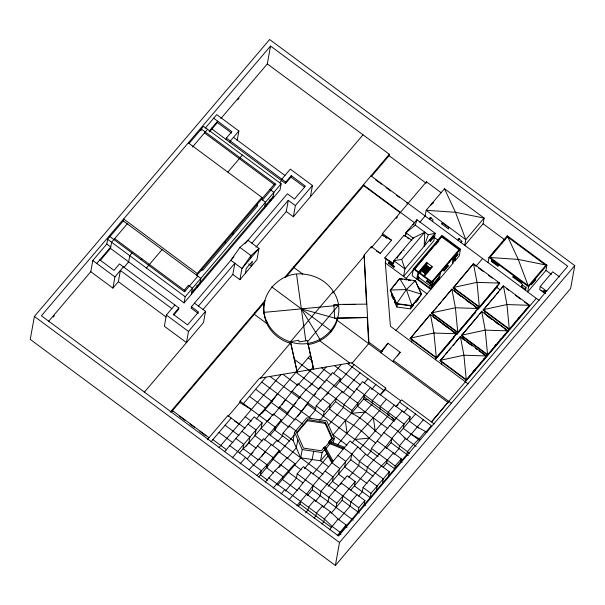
<?xml version="1.0" encoding="UTF-8"?>
<svg xmlns="http://www.w3.org/2000/svg" width="605" height="605" viewBox="0 0 605 605"><rect width="100%" height="100%" fill="white"/><g stroke="black" fill="none" stroke-linecap="round" stroke-linejoin="round"><path stroke-width="0.91" d="M424.793 232.169L424.188 246.235L428.28 234.748L435.199 233.273L433.845 240.782L403.573 276.424L404.927 268.907L401.659 259.401L424.793 232.169L413.132 238.045L393.87 260.717L393.235 264.256L384.75 257.972L404.019 235.3L411.937 240.124M34.387 316.438L30.25 339.405L335.374 565.486L570.613 288.562L574.75 265.595L269.626 39.514L34.387 316.438L339.503 542.511L335.374 565.486M48.581 321.384L90.78 271.713L92.792 260.521L106.79 244.049L107.645 239.308L123.291 220.885L123.632 218.972L197.207 273.483L196.859 275.404L274.882 183.557M100.165 260.573L110.496 248.405L111.607 242.242L127.254 223.82M90.78 271.713L112.901 288.101L114.912 276.909L123.435 266.873M112.901 288.101L118.368 281.665L120.38 270.473L171.835 308.595M174.89 305.003L166.367 315.039L164.356 326.231L186.469 342.619L188.48 331.427L205.534 311.348L194.477 303.158M200.996 130.778L201.306 129.046L275.872 184.291L262.517 200.013M99.81 259.863L114.005 270.382L119.472 263.939L178.853 307.937L178.596 309.359L173.733 315.084M212.181 127.587L211.924 129.009L285.499 183.519L290.967 177.083L291.224 175.662L305.419 186.174L294.476 199.053L287.375 193.797L244.889 243.815M110.496 248.405L184.071 302.916L185.183 296.752L281.136 183.799L203.598 126.347L189.153 143.355M209.496 131.875L217.399 122.565L217.649 121.144L209.141 131.164M191.324 294.385L192.428 288.214L188.465 285.28L184.275 290.219M193.418 291.912L193.759 290.014M233.916 256.732L191.422 306.758L191.165 308.179L198.259 313.435M197.956 285.076L197.616 286.974L196.133 285.87M201.594 270.828L201.82 269.558L202.819 270.299L257.556 205.851L256.565 205.118M199.718 284.501L200.822 278.338L123.291 220.885M226.119 139.521L226.376 138.099L231.844 131.663L213.686 118.209M230.082 142.462L230.339 141.041L238.862 130.998L216.741 114.617L205.178 128.23M205.534 311.348L203.522 322.541L144.277 392.29M237.16 140.473L238.862 130.998M225.151 243.097L225.378 241.834M232.789 234.112L233.016 232.842M220.848 118.61L267.319 63.896L270.533 46.048L567.732 266.253L338.596 535.985L41.405 315.772L270.533 46.048M203.099 309.427L232.827 274.443L234.838 263.251L198.44 306.092M239.92 279.699L241.932 268.507L250.969 255.628L258.985 248.436L247.929 240.238L239.913 247.43L230.876 260.309L241.932 268.507L258.985 248.436L256.974 259.621L239.92 279.699L232.827 274.443M257.102 205.481L257.329 204.218M245.388 273.256L246.258 268.431L252.368 261.239L251.499 266.064L248.663 263.962M250.462 258.471L250.969 255.628L239.913 247.43M188.299 142.848L261.874 197.366L261.526 199.279L265.489 202.214L264.377 208.377M266.82 204.014L266.48 205.912L265.784 205.398M271.017 199.075L270.677 200.966L269.187 199.869M272.772 198.501L273.884 192.337L269.921 189.395M254.584 312.883L254.327 314.305L266.82 323.562A37.616 34.727 10.2 0 0 287.655 342.438L290.324 343.096L290.574 341.674L333.075 291.648M228.183 416.24L239.792 402.575L240.049 401.153L259.522 378.238L351.528 362.72L385.778 388.1L385.521 389.522L380.288 394.936M281.136 183.799L280.024 189.962L184.071 302.916M285.499 183.519L285.757 182.097L291.224 175.662M267.077 322.14A37.616 34.727 10.2 0 0 287.912 341.016C320.68 354.606 355.173 317.186 330.512 287.708A37.616 34.727 10.2 0 0 305.268 274.352C279.578 269.656 254.622 297.721 267.077 322.14L266.82 323.562C263.81 316.332 262.661 308.217 264.975 300.655L170.209 412.209M264.007 313.776L264.264 312.354L338.445 305.374L307.597 341.696M286.271 211.523L288.282 200.331L295.384 205.587L293.365 216.779L286.271 211.523L255.938 247.226M239.353 452.933L248.874 442.852L249.895 437.158L241.97 431.289M224.863 451.428L254.191 416.898L262.116 422.774L261.095 428.461L323.055 474.373M259.28 415.401L265.134 409.63L265.391 408.209L249.54 396.464M294.257 266.185L294 267.607L302.81 274.141M295.021 420.052L271.244 402.438L271.501 401.017L255.65 389.272M310.418 196.708L312.437 185.516L290.317 169.128L281.794 179.163L281.537 180.585L279.714 182.733M289.75 441.196L274.617 429.989L280.985 421.375L281.242 419.953L273.316 414.077L273.059 415.499L265.134 409.63M273.747 472.997L266.54 467.657L267.055 464.814L279.276 450.43L263.425 438.685L247.279 458.809M274.617 429.989L275.131 427.145L240.049 401.153M321.126 401.009L298.015 383.888L273.672 414.78M266.54 467.657L279.018 451.852L279.276 450.43M354.394 392.116L339.866 381.347L340.373 378.503L332.447 372.627L320.226 387.011L307.756 402.824L307.499 404.246L283.057 433.014L282.543 435.865L277.657 441.612M295.905 402.688L287.352 412.761L287.095 414.183L299.83 396.948L305.941 389.756L311.794 383.986M298.015 383.888L297.758 385.309L282.89 374.291M307.937 343.216L313.677 369.519L307.34 340.562L299.112 341.946L298.741 340.297L290.513 341.689L297.221 372.294L290.498 342.105M299.83 396.948L299.573 398.37L270.004 376.469M328.628 466.78L320.559 460.806L300.723 457.826L293.107 440.463L294.59 432.212L306.811 417.828L326.647 420.8L334.262 438.164L333.438 442.754M297.811 439.548L296.321 447.798L287.299 458.424M279.018 451.852L294.869 463.596L294.612 465.018L301.214 469.911M358.016 511.996L358.78 507.731L303.302 466.621L297.191 473.813L296.427 478.086L285.431 491.033M294.59 432.212L302.205 449.575L300.723 457.826L277.506 485.157M297.017 432.93L307.378 420.732L307.582 419.59L325.399 422.267L332.243 437.861L330.822 440.432M340.373 378.503L316.188 405.849L315.424 410.114L309.314 417.306M319.969 388.44L320.226 387.011L351.928 410.5L351.422 413.351C363.393 418.259 371.447 428.612 381.8 435.857M330.716 332.236L330.973 330.814L271.736 286.914M298.22 506.37L300.057 504.215L300.572 501.371M337.454 318.154L367.56 317.504L334.656 318.215L333.899 304.474L366.743 304.134M313.662 451.292L312.172 459.543L304.368 468.731M323.35 415.99L324.114 411.725L342.188 391.564M307.385 495.578L312.278 489.831L313.042 485.558L349.962 440.977L357.888 446.853L365.556 454.151L389.333 471.764L388.561 476.029M332.039 439.003L325.195 423.409L325.399 422.267M370.895 176.327L370.986 175.866L539.115 300.435M332.395 461.66L332.901 460.768L325.861 448.055L322.041 452.555L320.559 460.806L326.67 453.614M325.861 448.055L324.462 447.019L324.257 448.161L329.604 441.862M345.137 479.016L338.535 474.123L339.556 468.429L331.631 462.56L324.893 450.097L325.097 448.955L323.698 447.919M319.682 420.309L335.571 401.607L336.077 398.755M332.243 437.861L329.044 441.627L328.84 442.762L330.239 443.798L343.088 449.069L344.358 447.284L331.51 442.013L329.808 440.727M325.656 449.197L334.262 438.164M366.501 304.307L364.134 255.091L371.319 246.628L380.356 253.321L391.503 240.2L382.466 233.507L426.412 181.772L441.249 192.768M371.062 248.05L371.319 246.628M371.387 176.509L389.06 155.704L389.31 154.283L267.319 63.896M382.466 233.507L382.209 234.929L371.651 247.362M336.055 507.444L336.819 503.178L355.15 481.595L347.225 475.727L328.893 497.302L328.129 501.575L323.236 507.323M340.812 484.628L341.114 482.919L364.891 500.532L364.127 504.804L365.443 505.78M351.876 363.439L368.672 343.67L368.921 342.248L364.134 255.091M331.162 513.199L342.165 500.252L342.929 495.987M468.209 383.91L390.406 326.261L385.302 262.888L386.02 258.91M328.144 486.352L350.756 459.739L351.777 454.045L343.852 448.176L344.358 447.284M370.517 387.502L364.407 394.694L363.635 398.96L333.09 434.927L346.96 445.204M388.561 263.379L388.788 262.131L394.059 266.034L393.832 267.289L388.561 263.379L389.023 262.842L394.294 266.745L393.832 267.289M288.978 499.813L298.757 488.303L330.451 511.792L338.127 519.09L346.052 524.958L345.795 526.38L347.111 527.363M393.87 262.714L394.173 261.027M355.15 481.595L354.386 485.868L370.237 497.613L371.001 493.34L389.333 471.764M390.248 290.355L399.693 278.557L415.317 280.644L421.556 294.196L412.111 306.001L396.487 303.907L390.248 290.355L399.693 278.557L406.394 289.568L412.111 306.001M371.946 402.703L372.332 400.57L378.443 393.371M382.64 350.741L380.931 352.753L381.188 351.331L388.032 343.277L400.208 352.299L397.47 355.944M391.745 293.365L391.42 295.202L393.424 299.551L394.112 299.293L395.42 302.137L394.732 302.394L396.865 307.022L410.492 308.845L413.427 305.26L413.797 303.203M393.424 299.551L393.84 297.41L394.21 297.69M405.282 236.237L405.917 232.698L416.936 219.736L435.199 233.273L404.927 268.907L393.87 260.717L401.659 259.401M406.144 234.528L406.62 231.874M394.732 302.394L395.065 299.868M393.371 452.926L387.261 460.125L381.407 465.895L363.076 487.471L362.312 491.736L358.644 496.055M396.487 303.907L406.394 289.568L415.317 280.644L421.496 294.529M402.219 410.992L383.888 432.567L371.409 448.381L370.895 451.224L367.235 455.535M396.865 307.022L397.523 303.362M379.872 408.572L380.258 406.439L386.368 399.247M393.106 361.775L393.363 360.353L400.208 352.299M426.412 181.772L426.154 183.194L389.06 155.704M413.359 268.877L412.141 275.653L430.76 289.447L431.978 282.679L460.465 249.139L441.847 235.345L413.359 268.877L431.978 282.679M387.797 414.448L388.183 412.315L394.294 405.116M441.983 236.328L414.289 269.467L441.983 236.328L459.414 249.237L459.293 249.925L441.862 237.009M415 268.628L415.121 267.939M415.552 267.977L415.673 267.297M376.34 490.421L377.112 486.148L369.186 480.279M410.492 308.845L411.15 305.185M418.554 264.445L418.675 263.757M418.985 263.939L419.106 263.251M416.633 278.981L418.312 271.675M417.231 279.427L418.91 272.114L418.781 272.795M382.451 483.221L383.222 478.956L359.446 461.343L351.777 454.045M422.698 259.56L422.827 258.88M420.982 270.435L421.836 269.429L426.457 272.847L425.602 273.853L420.982 270.435L427.198 262.888L426.646 265.958M383.086 467.279L386.746 462.969L387.261 460.125M415.151 301.986L415.756 302.417L416.127 300.36M421.783 269.717L422.547 268.824L427.16 272.242L426.404 273.135L421.836 269.429M386.156 448.464L391.042 442.709L391.813 438.443L410.145 416.86L362.592 381.626L344.003 404.632L343.496 407.475L328.22 425.459M410.13 338.611L430.427 314.35L456.639 333.771L436.349 358.031L410.13 338.611L430.427 314.35L433.959 333.03L436.349 358.031M425.156 270.102L423.243 268.287L427.788 272.061L426.472 271.085M428.552 271.169L423.931 267.75L424.627 267.213L428.582 270.14M419.008 297.01L418.683 298.847L415.756 302.417M432.666 221.566L433.006 219.668L430.034 217.467L429.694 219.365L431.221 217.566M424.627 267.213L425.323 266.669L429.278 269.603M423.523 275.532L423.402 276.22L431.811 266.313M411.642 341.999L412.126 339.299M425.323 266.669L426.018 266.132L429.973 269.066M424.211 276.046L424.09 276.727L432.507 266.82L426.601 262.449L419.454 270.866L421.095 272.084L420.256 273.082M429.248 268.938L426.018 266.132M425.602 273.853L421.035 270.148M433.12 235.897L432.855 237.357L433.452 237.803L430.11 241.735L430.367 240.276L429.777 239.837M425.776 271.622L427.16 272.242M433.452 237.803L433.717 236.336L430.072 240.639M426.812 281.522L426.971 280.629L429.981 282.86L429.822 283.753L426.812 281.522L427.425 280.092M377.52 441.181L401.296 458.802L395.186 465.994L394.672 468.837L386.746 462.969M429.822 283.753L430.442 282.323L429.981 282.86M431.002 281.854L431.131 281.166L429.452 288.479L429.913 287.942L417.987 279.102L418.478 276.356L417.526 279.646L419.189 277.687M441.824 224.001L442.066 222.655L448.766 227.616L448.524 228.962L441.824 224.001L442.845 222.806M431.766 288.26L432.983 281.491L432.393 281.053L432.272 281.733L433.407 280.395M401.296 458.802L400.782 461.645L402.106 462.628M410.145 416.86L409.373 421.133L418.622 427.985M431.592 313.345L451.882 289.092L478.101 308.512L457.803 332.773L431.592 313.345L433.966 310.546M431.743 287.148L438.58 279.102L439.071 276.356M439.676 273.014L439.797 272.333L440.395 272.772L439.177 279.548L438.58 279.102M433.104 316.74L433.588 314.04M444.108 270.934L444.289 269.936L448.184 265.353L448.002 266.344L444.108 270.934L443.51 270.495M453.153 260.286L453.327 259.288L457.97 253.828L457.796 254.818L453.153 260.286L452.555 259.848L454.877 257.11M435.902 356.92L435.418 359.612L453.75 338.036L454.075 336.236M395.98 330.39L452.858 263.44L453.213 261.466L455.353 258.948L454.756 258.509L454.4 260.483L452.797 262.366M454.4 260.483L454.998 260.921L455.353 258.948M440.085 360.807L460.382 336.546L486.594 355.967L466.304 380.227L440.085 360.807L444.252 355.906M453.168 287.942L473.465 263.689L499.677 283.11L479.387 307.37L453.168 287.942L473.465 263.689L476.997 282.361L479.387 307.37M460.465 249.139L459.248 255.915L454.998 260.921M441.597 364.195L441.922 362.395M455.172 288.638L454.68 291.338L478.457 308.951L496.788 287.375L497.113 285.575M445.87 326.201L456.881 334.353L457.365 331.661M457.803 332.773L455.414 307.763L451.882 289.092L442.883 300.05M448.744 401.387L431.841 421.768M461.411 335.699L481.701 311.446L507.92 330.867L507.837 331.336L487.622 355.127L461.411 335.699L475.084 319.606M444.493 188.722L455.489 212.295L465.789 239.663L426.17 210.298L455.489 212.295L484.121 218.087L465.789 239.663L464.769 245.35L483.1 223.774L484.121 218.087L444.493 188.722L426.17 210.298L425.141 215.993L419.855 222.216M462.923 339.095L463.407 336.395M456.881 334.353L475.212 312.777L475.53 310.978M465.374 381.808L465.699 380.016M478.457 308.951L478.941 306.259M466.304 380.227L463.914 355.226L460.382 336.546L453.168 345.41M488.023 262.585L488.946 257.435L507.277 235.852L546.905 265.217L545.982 270.367L527.651 291.943L528.573 286.793L546.905 265.217L518.266 259.424L488.946 257.435L528.573 286.793L518.266 259.424L507.277 235.852M491.32 255.582L491.434 254.955M491.736 261.526L492.432 259.636L491.736 261.526L497.976 266.147L498.429 265.61L492.19 260.982M483.123 310.138L503.42 285.885L529.632 305.306L509.342 329.566L483.123 310.138L492.046 299.641M474.01 370.23L473.685 372.03L473.095 371.591M485.127 310.834L484.643 313.534L508.412 331.147L508.903 328.454M496.834 249.094L496.947 248.466L493.083 253.011M497.976 266.147L498.217 264.801L491.978 260.18M483.705 360.232L484.03 358.432M487.184 354.016L486.7 356.708L483.728 354.507M487.622 355.127L485.233 330.126L481.701 311.446L479.841 314.01M495.329 345.13L495.011 346.93L494.414 346.491L496.092 344.51L496.69 344.948M512.972 277.082L513.138 276.16L521.692 282.505L521.533 283.42L512.972 277.082L513.426 276.546L521.986 282.883L521.533 283.42M505.031 335.132L505.356 333.332M509.342 329.566L506.952 304.557L503.42 285.885L500.963 289.145M520.633 282.732L521.336 281.99L521.926 282.437M525.253 290.166L525.73 287.511L522.024 284.766L521.54 287.42L522.478 284.221M518.727 317.587L518.402 319.387L517.812 318.948M526.025 287.859L525.707 289.629L522.002 286.883M531.432 284.728L531.621 283.654L535.75 278.799L535.554 279.873L531.432 284.728L530.835 284.289M559.527 276.878L552.69 271.811L540.273 286.43L539.713 289.545L545.143 293.561L545.476 293.168M545.143 293.561L545.4 292.102L543.32 290.559L543.056 292.026L543.396 291.625M337.726 317.557C335.253 332.009 321.973 342.649 307.832 344.6M413.729 238.483L405.917 232.698L415.257 225.105L416.936 219.736M324.893 450.097L326.163 448.305M330.239 443.798L331.51 442.013M331.631 462.56L332.901 460.768M271.244 402.438L277.612 393.825M281.824 404.722L285.537 399.693M261.526 456.775L265.24 451.746M297.675 416.467L307.756 402.824M326.564 395.042L328.152 392.887M279.238 467.068L280.833 464.92L274.98 470.682L265.202 482.193M364.407 394.694L351.928 410.5M298.757 488.303L311.227 472.497M337.348 445.114C348.911 430.949 360.293 416.747 372.786 403.399M313.042 485.558L306.682 494.172L296.904 505.682M351.997 443.072L361.412 430.866L380.711 409.267M383.888 432.567L391.813 438.443C384.992 449.16 375.395 457.501 367.371 467.211L366.607 471.484L350.719 490.179M329.362 529.867L338.127 519.09M337.287 535.743L346.052 524.958M380.931 352.753L388.032 343.277M192.519 147L207.56 129.281M96.755 263.462L110.753 246.984L106.79 244.049M53.21 317.065L54.427 315.628M237.735 99.848L238.96 98.403M132.056 252.996L129.765 255.696L128.653 261.859L123.791 267.584M141.063 259.666L141.827 258.774M146.41 268.03L162.057 249.615M227.919 172.077L242.371 155.069M197.207 273.483L261.874 197.366M197.858 276.137L184.502 291.86L109.936 236.608M191.664 292.487L273.112 196.602M178.853 307.937L173.385 314.373L187.573 324.893L198.516 312.014L191.422 306.758M251.892 243.172L288.282 200.331M295.384 205.587L312.437 185.516M293.365 216.779L363.015 134.794M284.705 277.423L389.31 154.283M172.107 411.098L264.718 302.077M285.643 277.438L364.074 185.115M207.311 439.699L227.828 415.537L245.078 428.317M260.483 378.223L290.324 343.096M332.818 293.07L363.877 256.512M396.252 218.405L397.47 216.968M211.047 441.779L231.208 418.04M243.429 403.656L265.943 377.149M218.972 447.647L281.015 374.608M430.556 205.518L433.293 202.304M432.583 203.84L433.679 202.554M256.225 418.993L296.087 372.067M297.078 370.903L310.584 355.006M262.078 413.223L272.469 401.002M401.72 252.058L396.88 257.76L397.47 258.199M232.176 458.015L262.116 422.774M245.819 446.445L273.316 414.077M298.371 384.591L313.284 367.023M431.448 237.871L432.567 236.555M240.102 463.891L245.6 457.418L253.276 464.716L261.201 470.584L260.43 474.849L267.697 480.234M264.135 440.092L281.242 419.953M309.957 386.149L326.231 366.985M288.32 412.746L280.985 421.375L288.91 427.243M270.344 435.025L275.842 428.552M406.174 278.353L413.465 269.769M435.487 245.04L438.837 241.085M248.995 469.745L259.129 458.945L271.35 444.554M418.962 272.931L420.225 271.441M272.666 445.242L276.946 440.206M333.771 373.315L341.303 364.444M423.243 268.287L422.479 269.18L424.46 270.639M423.175 268.643L423.931 267.75M425.95 266.495L426.714 265.595L430.669 268.529M427.1 272.598L427.856 271.705M256.921 475.621L267.055 464.814L259.129 458.945M459.603 238.597L458.076 240.389L458.416 238.499L461.388 240.699L461.048 242.597L462.061 241.395M258.6 477.012L267.765 466.221M279.374 452.555L294.038 435.29M334.973 387.102L354.076 364.611M307.582 419.59L296.609 432.514L303.453 448.108L321.27 450.786L324.462 447.019M459.414 249.237L431.841 281.696L414.41 268.779M435.691 277.71L440.13 272.477M441.332 271.063L443.722 268.249M444.925 266.835L447.314 264.022M448.517 262.608L450.309 260.498M452.109 258.38L453.901 256.263M456.299 253.45L457.493 252.035M445.363 267.531L446.475 266.223M455.641 255.431L456.798 254.07M430.405 285.189L429.943 285.726L417.722 276.674M445.741 267.871L447.405 265.905L448.002 266.344M456.041 255.749L457.198 254.38L457.796 254.818M432.363 284.963L439.767 276.243M439.669 276.795L432.265 285.515L431.667 285.068M278.996 467.075L286.944 457.72M342.899 392.97L360.005 372.831M273.127 488.069L294.869 463.596M364.27 383.018L367.931 378.707M435.154 309.147L437.536 306.349M438.723 304.95L441.098 302.152M281.053 493.937L284.721 489.627M475.991 266.245L482.548 258.532M371.583 389.612L375.856 384.576M312.906 473.889L328.182 455.905M380.121 394.762L385.778 388.1M357.888 446.853L320.968 491.434L320.204 495.699L315.311 501.454M314.6 500.048L308.497 507.24L307.983 510.083L305.54 512.964M359.922 448.948L389.249 414.425M395.965 406.507L401.629 399.844L434.178 423.961M445.439 354.507L447.813 351.709M449.001 350.31L450.786 348.208M476.271 318.207L478.646 315.409M493.234 298.242L495.608 295.444M496.796 294.045L498.58 291.943M365.556 454.151L359.446 461.343L358.682 465.608L348.904 477.118M322.526 505.916L316.423 513.116L315.908 515.959L314.071 518.114M403.89 412.383L407.558 408.065M330.451 511.792L324.34 518.984L323.834 521.828L321.996 523.99M399.602 432.643L415.484 413.941M525.73 287.511L526.184 286.974M531.424 283.594L534.964 279.434L535.554 279.873M356.965 494.663L350.855 501.855L350.091 506.12L338.482 519.793M394.082 454.332L398.967 448.585L399.481 445.734L405.592 438.542L397.924 431.252L389.998 425.375M406.915 439.23L423.409 419.81M499.73 340.229L500.948 338.8M431.35 421.867L536.287 298.341M358.78 507.731L364.891 500.532M426.926 432.522L425.481 431.456L419.371 438.648L413.517 444.418L407.407 451.61L406.893 454.453L337.847 535.735M425.837 432.159L431.335 425.686L399.633 402.196M339.503 542.511L574.75 265.595M396.139 406.681L398.105 404.647M267.206 421.269L270.458 418.063M250.946 454.491L252.898 452.57M313.866 395.632L315.818 393.704M495.563 288.056L496.788 287.375L500.222 289.916M473.98 313.458L475.212 312.777M365.45 412.028L351.422 413.351L335.571 401.607M355.052 439.48L369.08 438.156L375.69 443.049M344.177 304.625L355.46 304.375M399.633 278.89L402.393 279.253M404.231 279.502L406.991 279.873M408.829 280.115L410.666 280.365M413.419 280.728L415.257 280.977M307.378 420.732L325.195 423.409M302.205 449.575L322.041 452.555M367.984 399.761L363.635 398.96L393.9 421.383M343.595 448.184L330.746 442.913L329.044 441.627M417.299 427.001L425.481 431.456M411.188 434.193L420.694 439.623M322.299 398.657L330.224 404.526L329.46 408.798C341.833 419.84 357.986 425.58 369.08 438.156M391.503 240.2L382.209 234.929L383.714 236.041M376.484 251.128L380.356 253.321M239.792 402.575L251.355 409.524M234.513 421.133L239.134 423.916M384.75 257.972L393.409 263.251M412.822 304.829L413.427 305.26M483.1 223.774L504.85 239.89M545.982 270.367L551.45 274.42M503.738 240.019L504.336 240.465M501.447 242.718L502.044 243.157M540.273 286.43L546.754 291.232M544.349 290.68L545.74 291.708M541.104 290.226L543.245 291.807M492.606 261.965L496.402 264.771M375.44 179.693L381.498 184.185M386.043 187.55L390.588 190.915M396.638 195.4L399.671 197.646M406.484 202.698L407.997 203.817M416.474 220.273L417.072 220.712M473.382 264.151L475.628 265.814M478.623 268.038L483.115 271.365M488.364 275.252L492.107 278.028M497.348 281.907L499.594 283.579M506.332 288.57L508.578 290.234M515.324 295.225L520.565 299.112M524.308 301.887L527.303 304.103M414.538 222.784L363.348 184.85L363.265 185.319L400.359 212.809M433.906 237.137L438.375 240.45M413.533 223.737L414.13 224.175M415.257 225.105L428.28 234.748M412.958 224.417L413.548 224.856M452.737 258.849L453.327 259.288M452.616 261.027L453.213 261.466M452.26 262.993L452.858 263.44M407.089 231.329L407.679 231.768M404.019 235.3L405.879 236.676M407.346 237.765L408.821 238.854M516.133 320.922L516.723 321.368M443.692 269.497L444.289 269.936M426.056 265.512L429.943 268.401M403.543 249.918L404.132 250.357M385.219 237.16L386.731 238.279M425.92 267.516L428.559 269.475M425.224 268.053L427.864 270.012M424.529 268.59L428.484 271.524M457.047 293.44L460.791 296.216M466.031 300.103L469.775 302.871M475.023 306.758L477.269 308.421M486.866 315.795L492.107 319.682M495.85 322.457L498.845 324.673M504.842 329.112L507.837 331.336M217.399 122.565L231.586 133.085M290.967 177.083L304.413 187.043M233.485 137.335L284.94 175.458M427.266 280.985L430.284 283.216M394.324 260.18L394.921 260.619M404.79 267.932L405.38 268.37M226.376 138.099L285.757 182.097M385.302 262.888L409.161 280.561M418.1 287.186L427.047 293.818M204.505 132.881L274.118 184.457M433.853 317.292L435.358 318.411M436.855 319.523L444.373 325.089M433.339 317.035L439.328 321.474M442.323 323.698L446.823 327.025M451.315 330.353L455.807 333.688M461.048 337.567L465.54 340.895M470.032 344.222L472.286 345.894M479.024 350.885L484.265 354.772M466.636 341.848L470.35 344.6M475.553 348.45L477.042 349.554M474.774 369.61L475.364 370.048M368.921 342.248L381.188 351.331M393.363 360.353L451.572 403.49M448.524 402.839L337.03 320.226L337.287 318.805L301.358 308.868L319.894 339.284L319.637 340.706L349.766 363.03M385.521 389.522L400.623 400.707M347.323 363.431L383.782 390.452M334.436 365.601L360.504 384.916M356.481 388.826L404.034 424.06L403.263 428.325L419.114 440.069M364.021 396.827L395.065 419.825M308.164 357.857L312.127 360.792M321.55 367.779L331.275 374.987M326.337 379.819L358.039 403.308L357.525 406.159L387.911 428.665M404.148 437.476L416.157 446.377M294.128 359.181L325.165 382.178M409.57 453.213L399.481 445.734L391.813 438.443M295.777 372.12L319.054 389.37M391.042 442.709L408.337 455.52M114.663 238.642L185.266 290.96M107.645 239.308L185.183 296.752M316.188 405.849L324.114 411.725M371.409 448.381L395.186 465.994M291.905 391.08L315.681 408.693M307.499 404.246L378.102 456.563M261.761 382.08L311.295 418.781M92.792 260.521L114.912 276.909M166.367 315.039L188.48 331.427M118.368 281.665L166.042 316.982M279.427 406.885L287.352 412.761M295.278 418.63L302.538 424.014M350.756 459.739L373.088 476.286M337.741 455.368L345.667 461.237L344.646 466.931L367.099 483.569M289.167 425.822L296.427 431.206M363.076 487.471L371.001 493.34M283.057 433.014L293.107 440.463M325.263 471.174L333.189 477.042L332.425 481.315L338.906 486.117M245.244 416.716L251.188 421.125M248.08 424.097L256.006 429.966L254.985 435.661L262.252 441.037M342.165 500.252L359.332 512.972M297.191 473.813L336.819 503.178M257.314 445.877L273.165 457.622L272.908 459.044L288.759 470.788L288.502 472.21L302.908 482.888M225.098 425.232L238.967 435.509M248.874 442.852L256.142 448.229M312.278 489.831L353.222 520.164M235.859 438.481L243.785 444.35L243.021 448.623L258.214 459.876M274.98 470.682L282.906 476.558L282.391 479.402L297.584 490.655M218.987 432.424L232.857 442.701M229.756 445.673L245.6 457.418M268.87 477.882L324.34 518.984L332.016 526.282L339.942 532.15L339.685 533.572L341.001 534.555M212.877 439.616L226.746 449.893M300.057 504.215L331.759 527.704M171.918 410.198L209.02 437.68M171.843 410.621L173.355 411.74M179.413 416.232L185.47 420.717M190.015 424.082L194.553 427.448M199.854 431.38L205.912 435.865M325.097 448.955L332.137 461.668M391.76 417.382L394.316 421.004M373.376 417.904L375.191 430.964M345.311 420.543L347.126 433.603M296.556 274.337L305.797 340.819M367.227 317.428L368.672 343.67M421.556 294.196L412.171 305.669L396.547 303.574L390.308 290.022L406.394 289.568L421.556 294.196M507.413 236.835L490.005 257.337L528.437 285.817L545.854 265.315L507.413 236.835M456.639 333.771L436.432 357.57L410.213 338.142L433.959 333.03L456.639 333.771M478.101 308.512L457.887 332.304L431.675 312.883L455.414 307.763L478.101 308.512M499.677 283.11L479.47 306.901L453.251 287.481L476.997 282.361L499.677 283.11M486.594 355.967L466.387 379.759L440.168 360.338L463.914 355.226L486.594 355.967M507.92 330.867L487.706 354.659L461.494 335.238L485.233 330.126L507.92 330.867M529.632 305.306L509.425 329.097L483.214 309.677L506.952 304.557L529.632 305.306"/></g></svg>
